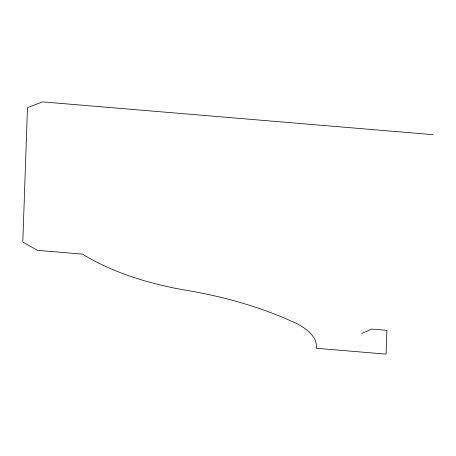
<?xml version="1.0" encoding="UTF-8"?>
<svg xmlns="http://www.w3.org/2000/svg" width="456" height="456" viewBox="0 0 456 456"><rect width="100%" height="100%" fill="white"/><g stroke="black" fill="none" stroke-linecap="round" stroke-linejoin="round"><path stroke-width="0.68" d="M361.716 333.513L371.919 329.089L386.887 330.349L386.055 354.124L316.219 348.259A59.422 27.987 5.6 0 0 294.713 322.666A244.94 115.368 5.6 0 0 186.287 290.29A185.29 87.273 5.6 0 1 82.416 254.112L37.398 250.333L22.8 242.062L27.48 107.656L42.568 101.876L433.2 134.674"/></g></svg>
